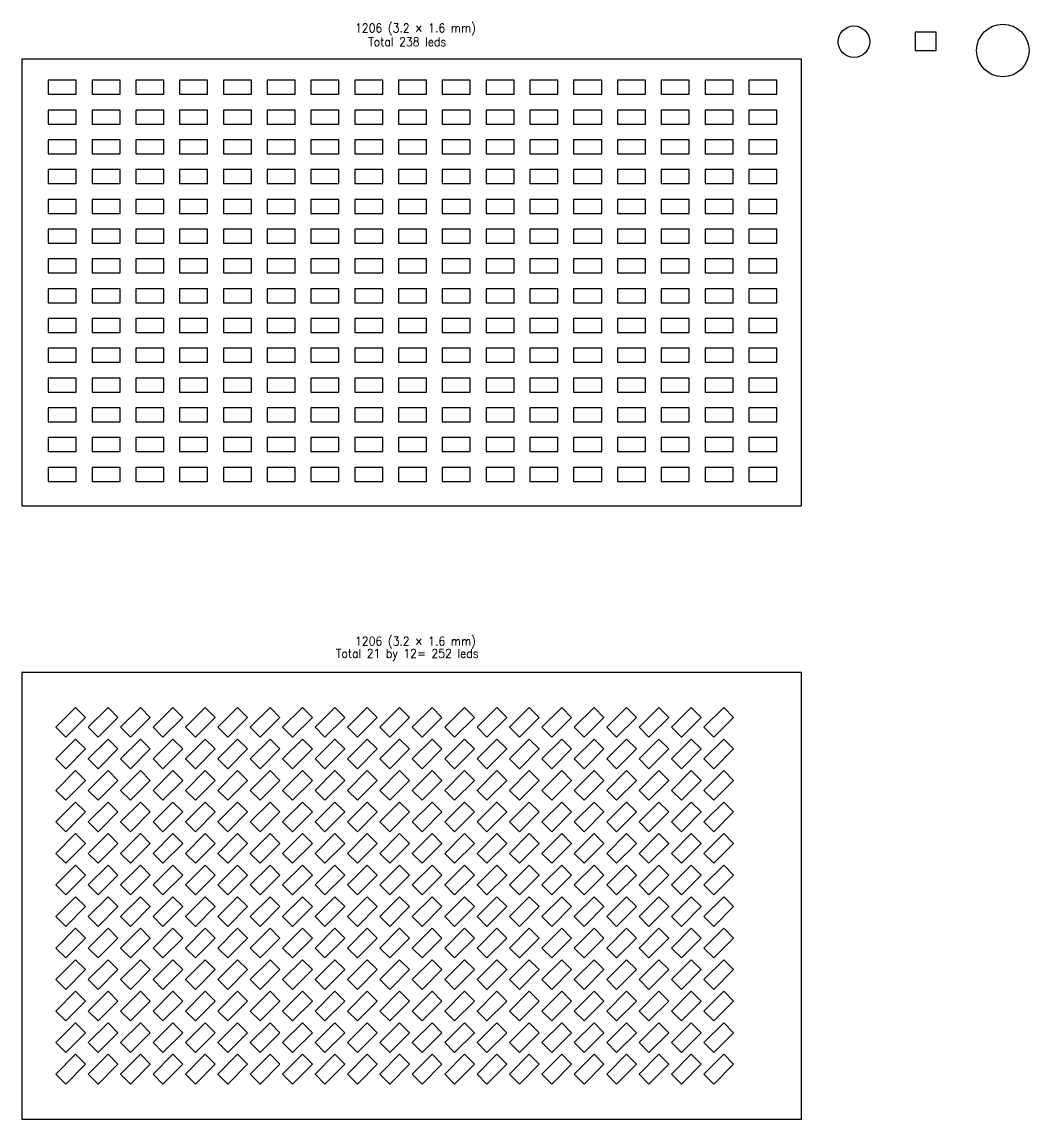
# Model space of a CAD drawing. Extents: x 0 to 315, y -70 to 144.
# Drawn here: x 200 to 315, y -70 to 55.3 of the extents above; entities that cross this region are included whole.
import ezdxf
from ezdxf.enums import TextEntityAlignment as Align

# ---------------------------------------------------------------- set-up
doc = ezdxf.new("R2010")
doc.units = 0
doc.layers.get('0').update_dxf_attribs({"linetype": 'CONTINUOUS', "lineweight": 25})
doc.styles.get("Standard").update_dxf_attribs({"font": 'standard'})

msp = doc.modelspace()

# ---------------------------------------------------------------- linework, layer by layer
for points in [[(302, 52), (304.4, 52), (304.4, 54.1), (302, 54.1)], [(200, 0), (289, 0), (289, 51), (200, 51)], [(203, 47), (206.2, 47), (206.2, 48.6), (203, 48.6)], [(208, 47), (211.2, 47), (211.2, 48.6), (208, 48.6)], [(213, 47), (216.2, 47), (216.2, 48.6), (213, 48.6)], [(218, 47), (221.2, 47), (221.2, 48.6), (218, 48.6)], [(223, 47), (226.2, 47), (226.2, 48.6), (223, 48.6)], [(228, 47), (231.2, 47), (231.2, 48.6), (228, 48.6)], [(233, 47), (236.2, 47), (236.2, 48.6), (233, 48.6)], [(238, 47), (241.2, 47), (241.2, 48.6), (238, 48.6)], [(243, 47), (246.2, 47), (246.2, 48.6), (243, 48.6)], [(248, 47), (251.2, 47), (251.2, 48.6), (248, 48.6)], [(253, 47), (256.2, 47), (256.2, 48.6), (253, 48.6)], [(258, 47), (261.2, 47), (261.2, 48.6), (258, 48.6)], [(263, 47), (266.2, 47), (266.2, 48.6), (263, 48.6)], [(268, 47), (271.2, 47), (271.2, 48.6), (268, 48.6)], [(273, 47), (276.2, 47), (276.2, 48.6), (273, 48.6)], [(278, 47), (281.2, 47), (281.2, 48.6), (278, 48.6)], [(283, 47), (286.2, 47), (286.2, 48.6), (283, 48.6)], [(203, 43.6), (206.2, 43.6), (206.2, 45.2), (203, 45.2)], [(208, 43.6), (211.2, 43.6), (211.2, 45.2), (208, 45.2)], [(213, 43.6), (216.2, 43.6), (216.2, 45.2), (213, 45.2)], [(218, 43.6), (221.2, 43.6), (221.2, 45.2), (218, 45.2)], [(223, 43.6), (226.2, 43.6), (226.2, 45.2), (223, 45.2)], [(228, 43.6), (231.2, 43.6), (231.2, 45.2), (228, 45.2)], [(233, 43.6), (236.2, 43.6), (236.2, 45.2), (233, 45.2)], [(238, 43.6), (241.2, 43.6), (241.2, 45.2), (238, 45.2)], [(243, 43.6), (246.2, 43.6), (246.2, 45.2), (243, 45.2)], [(248, 43.6), (251.2, 43.6), (251.2, 45.2), (248, 45.2)], [(253, 43.6), (256.2, 43.6), (256.2, 45.2), (253, 45.2)], [(258, 43.6), (261.2, 43.6), (261.2, 45.2), (258, 45.2)], [(263, 43.6), (266.2, 43.6), (266.2, 45.2), (263, 45.2)], [(268, 43.6), (271.2, 43.6), (271.2, 45.2), (268, 45.2)], [(273, 43.6), (276.2, 43.6), (276.2, 45.2), (273, 45.2)], [(278, 43.6), (281.2, 43.6), (281.2, 45.2), (278, 45.2)], [(283, 43.6), (286.2, 43.6), (286.2, 45.2), (283, 45.2)], [(203, 40.2), (206.2, 40.2), (206.2, 41.8), (203, 41.8)], [(208, 40.2), (211.2, 40.2), (211.2, 41.8), (208, 41.8)], [(213, 40.2), (216.2, 40.2), (216.2, 41.8), (213, 41.8)], [(218, 40.2), (221.2, 40.2), (221.2, 41.8), (218, 41.8)], [(223, 40.2), (226.2, 40.2), (226.2, 41.8), (223, 41.8)], [(228, 40.2), (231.2, 40.2), (231.2, 41.8), (228, 41.8)], [(233, 40.2), (236.2, 40.2), (236.2, 41.8), (233, 41.8)], [(238, 40.2), (241.2, 40.2), (241.2, 41.8), (238, 41.8)], [(243, 40.2), (246.2, 40.2), (246.2, 41.8), (243, 41.8)], [(248, 40.2), (251.2, 40.2), (251.2, 41.8), (248, 41.8)], [(253, 40.2), (256.2, 40.2), (256.2, 41.8), (253, 41.8)], [(258, 40.2), (261.2, 40.2), (261.2, 41.8), (258, 41.8)], [(263, 40.2), (266.2, 40.2), (266.2, 41.8), (263, 41.8)], [(268, 40.2), (271.2, 40.2), (271.2, 41.8), (268, 41.8)], [(273, 40.2), (276.2, 40.2), (276.2, 41.8), (273, 41.8)], [(278, 40.2), (281.2, 40.2), (281.2, 41.8), (278, 41.8)], [(283, 40.2), (286.2, 40.2), (286.2, 41.8), (283, 41.8)], [(203, 36.8), (206.2, 36.8), (206.2, 38.4), (203, 38.4)], [(208, 36.8), (211.2, 36.8), (211.2, 38.4), (208, 38.4)], [(213, 36.8), (216.2, 36.8), (216.2, 38.4), (213, 38.4)], [(218, 36.8), (221.2, 36.8), (221.2, 38.4), (218, 38.4)], [(223, 36.8), (226.2, 36.8), (226.2, 38.4), (223, 38.4)], [(228, 36.8), (231.2, 36.8), (231.2, 38.4), (228, 38.4)], [(233, 36.8), (236.2, 36.8), (236.2, 38.4), (233, 38.4)], [(238, 36.8), (241.2, 36.8), (241.2, 38.4), (238, 38.4)], [(243, 36.8), (246.2, 36.8), (246.2, 38.4), (243, 38.4)], [(248, 36.8), (251.2, 36.8), (251.2, 38.4), (248, 38.4)], [(253, 36.8), (256.2, 36.8), (256.2, 38.4), (253, 38.4)], [(258, 36.8), (261.2, 36.8), (261.2, 38.4), (258, 38.4)], [(263, 36.8), (266.2, 36.8), (266.2, 38.4), (263, 38.4)], [(268, 36.8), (271.2, 36.8), (271.2, 38.4), (268, 38.4)], [(273, 36.8), (276.2, 36.8), (276.2, 38.4), (273, 38.4)], [(278, 36.8), (281.2, 36.8), (281.2, 38.4), (278, 38.4)], [(283, 36.8), (286.2, 36.8), (286.2, 38.4), (283, 38.4)], [(203, 33.4), (206.2, 33.4), (206.2, 35), (203, 35)], [(208, 33.4), (211.2, 33.4), (211.2, 35), (208, 35)], [(213, 33.4), (216.2, 33.4), (216.2, 35), (213, 35)], [(218, 33.4), (221.2, 33.4), (221.2, 35), (218, 35)], [(223, 33.4), (226.2, 33.4), (226.2, 35), (223, 35)], [(228, 33.4), (231.2, 33.4), (231.2, 35), (228, 35)], [(233, 33.4), (236.2, 33.4), (236.2, 35), (233, 35)], [(238, 33.4), (241.2, 33.4), (241.2, 35), (238, 35)], [(243, 33.4), (246.2, 33.4), (246.2, 35), (243, 35)], [(248, 33.4), (251.2, 33.4), (251.2, 35), (248, 35)], [(253, 33.4), (256.2, 33.4), (256.2, 35), (253, 35)], [(258, 33.4), (261.2, 33.4), (261.2, 35), (258, 35)], [(263, 33.4), (266.2, 33.4), (266.2, 35), (263, 35)], [(268, 33.4), (271.2, 33.4), (271.2, 35), (268, 35)], [(273, 33.4), (276.2, 33.4), (276.2, 35), (273, 35)], [(278, 33.4), (281.2, 33.4), (281.2, 35), (278, 35)], [(283, 33.4), (286.2, 33.4), (286.2, 35), (283, 35)], [(203, 30), (206.2, 30), (206.2, 31.6), (203, 31.6)], [(208, 30), (211.2, 30), (211.2, 31.6), (208, 31.6)], [(213, 30), (216.2, 30), (216.2, 31.6), (213, 31.6)], [(218, 30), (221.2, 30), (221.2, 31.6), (218, 31.6)], [(223, 30), (226.2, 30), (226.2, 31.6), (223, 31.6)], [(228, 30), (231.2, 30), (231.2, 31.6), (228, 31.6)], [(233, 30), (236.2, 30), (236.2, 31.6), (233, 31.6)], [(238, 30), (241.2, 30), (241.2, 31.6), (238, 31.6)], [(243, 30), (246.2, 30), (246.2, 31.6), (243, 31.6)], [(248, 30), (251.2, 30), (251.2, 31.6), (248, 31.6)], [(253, 30), (256.2, 30), (256.2, 31.6), (253, 31.6)], [(258, 30), (261.2, 30), (261.2, 31.6), (258, 31.6)], [(263, 30), (266.2, 30), (266.2, 31.6), (263, 31.6)], [(268, 30), (271.2, 30), (271.2, 31.6), (268, 31.6)], [(273, 30), (276.2, 30), (276.2, 31.6), (273, 31.6)], [(278, 30), (281.2, 30), (281.2, 31.6), (278, 31.6)], [(283, 30), (286.2, 30), (286.2, 31.6), (283, 31.6)], [(203, 26.6), (206.2, 26.6), (206.2, 28.2), (203, 28.2)], [(208, 26.6), (211.2, 26.6), (211.2, 28.2), (208, 28.2)], [(213, 26.6), (216.2, 26.6), (216.2, 28.2), (213, 28.2)], [(218, 26.6), (221.2, 26.6), (221.2, 28.2), (218, 28.2)], [(223, 26.6), (226.2, 26.6), (226.2, 28.2), (223, 28.2)], [(228, 26.6), (231.2, 26.6), (231.2, 28.2), (228, 28.2)], [(233, 26.6), (236.2, 26.6), (236.2, 28.2), (233, 28.2)], [(238, 26.6), (241.2, 26.6), (241.2, 28.2), (238, 28.2)], [(243, 26.6), (246.2, 26.6), (246.2, 28.2), (243, 28.2)], [(248, 26.6), (251.2, 26.6), (251.2, 28.2), (248, 28.2)], [(253, 26.6), (256.2, 26.6), (256.2, 28.2), (253, 28.2)], [(258, 26.6), (261.2, 26.6), (261.2, 28.2), (258, 28.2)], [(263, 26.6), (266.2, 26.6), (266.2, 28.2), (263, 28.2)], [(268, 26.6), (271.2, 26.6), (271.2, 28.2), (268, 28.2)], [(273, 26.6), (276.2, 26.6), (276.2, 28.2), (273, 28.2)], [(278, 26.6), (281.2, 26.6), (281.2, 28.2), (278, 28.2)], [(283, 26.6), (286.2, 26.6), (286.2, 28.2), (283, 28.2)], [(203, 23.2), (206.2, 23.2), (206.2, 24.8), (203, 24.8)], [(208, 23.2), (211.2, 23.2), (211.2, 24.8), (208, 24.8)], [(213, 23.2), (216.2, 23.2), (216.2, 24.8), (213, 24.8)], [(218, 23.2), (221.2, 23.2), (221.2, 24.8), (218, 24.8)], [(223, 23.2), (226.2, 23.2), (226.2, 24.8), (223, 24.8)], [(228, 23.2), (231.2, 23.2), (231.2, 24.8), (228, 24.8)], [(233, 23.2), (236.2, 23.2), (236.2, 24.8), (233, 24.8)], [(238, 23.2), (241.2, 23.2), (241.2, 24.8), (238, 24.8)], [(243, 23.2), (246.2, 23.2), (246.2, 24.8), (243, 24.8)], [(248, 23.2), (251.2, 23.2), (251.2, 24.8), (248, 24.8)], [(253, 23.2), (256.2, 23.2), (256.2, 24.8), (253, 24.8)], [(258, 23.2), (261.2, 23.2), (261.2, 24.8), (258, 24.8)], [(263, 23.2), (266.2, 23.2), (266.2, 24.8), (263, 24.8)], [(268, 23.2), (271.2, 23.2), (271.2, 24.8), (268, 24.8)], [(273, 23.2), (276.2, 23.2), (276.2, 24.8), (273, 24.8)], [(278, 23.2), (281.2, 23.2), (281.2, 24.8), (278, 24.8)], [(283, 23.2), (286.2, 23.2), (286.2, 24.8), (283, 24.8)], [(203, 19.8), (206.2, 19.8), (206.2, 21.4), (203, 21.4)], [(208, 19.8), (211.2, 19.8), (211.2, 21.4), (208, 21.4)], [(213, 19.8), (216.2, 19.8), (216.2, 21.4), (213, 21.4)], [(218, 19.8), (221.2, 19.8), (221.2, 21.4), (218, 21.4)], [(223, 19.8), (226.2, 19.8), (226.2, 21.4), (223, 21.4)], [(228, 19.8), (231.2, 19.8), (231.2, 21.4), (228, 21.4)], [(233, 19.8), (236.2, 19.8), (236.2, 21.4), (233, 21.4)], [(238, 19.8), (241.2, 19.8), (241.2, 21.4), (238, 21.4)], [(243, 19.8), (246.2, 19.8), (246.2, 21.4), (243, 21.4)], [(248, 19.8), (251.2, 19.8), (251.2, 21.4), (248, 21.4)], [(253, 19.8), (256.2, 19.8), (256.2, 21.4), (253, 21.4)], [(258, 19.8), (261.2, 19.8), (261.2, 21.4), (258, 21.4)], [(263, 19.8), (266.2, 19.8), (266.2, 21.4), (263, 21.4)], [(268, 19.8), (271.2, 19.8), (271.2, 21.4), (268, 21.4)], [(273, 19.8), (276.2, 19.8), (276.2, 21.4), (273, 21.4)], [(278, 19.8), (281.2, 19.8), (281.2, 21.4), (278, 21.4)], [(283, 19.8), (286.2, 19.8), (286.2, 21.4), (283, 21.4)], [(203, 16.4), (206.2, 16.4), (206.2, 18), (203, 18)], [(208, 16.4), (211.2, 16.4), (211.2, 18), (208, 18)], [(213, 16.4), (216.2, 16.4), (216.2, 18), (213, 18)], [(218, 16.4), (221.2, 16.4), (221.2, 18), (218, 18)], [(223, 16.4), (226.2, 16.4), (226.2, 18), (223, 18)], [(228, 16.4), (231.2, 16.4), (231.2, 18), (228, 18)], [(233, 16.4), (236.2, 16.4), (236.2, 18), (233, 18)], [(238, 16.4), (241.2, 16.4), (241.2, 18), (238, 18)], [(243, 16.4), (246.2, 16.4), (246.2, 18), (243, 18)], [(248, 16.4), (251.2, 16.4), (251.2, 18), (248, 18)], [(253, 16.4), (256.2, 16.4), (256.2, 18), (253, 18)], [(258, 16.4), (261.2, 16.4), (261.2, 18), (258, 18)], [(263, 16.4), (266.2, 16.4), (266.2, 18), (263, 18)], [(268, 16.4), (271.2, 16.4), (271.2, 18), (268, 18)], [(273, 16.4), (276.2, 16.4), (276.2, 18), (273, 18)], [(278, 16.4), (281.2, 16.4), (281.2, 18), (278, 18)], [(283, 16.4), (286.2, 16.4), (286.2, 18), (283, 18)], [(203, 13), (206.2, 13), (206.2, 14.6), (203, 14.6)], [(208, 13), (211.2, 13), (211.2, 14.6), (208, 14.6)], [(213, 13), (216.2, 13), (216.2, 14.6), (213, 14.6)], [(218, 13), (221.2, 13), (221.2, 14.6), (218, 14.6)], [(223, 13), (226.2, 13), (226.2, 14.6), (223, 14.6)], [(228, 13), (231.2, 13), (231.2, 14.6), (228, 14.6)], [(233, 13), (236.2, 13), (236.2, 14.6), (233, 14.6)], [(238, 13), (241.2, 13), (241.2, 14.6), (238, 14.6)], [(243, 13), (246.2, 13), (246.2, 14.6), (243, 14.6)], [(248, 13), (251.2, 13), (251.2, 14.6), (248, 14.6)], [(253, 13), (256.2, 13), (256.2, 14.6), (253, 14.6)], [(258, 13), (261.2, 13), (261.2, 14.6), (258, 14.6)], [(263, 13), (266.2, 13), (266.2, 14.6), (263, 14.6)], [(268, 13), (271.2, 13), (271.2, 14.6), (268, 14.6)], [(273, 13), (276.2, 13), (276.2, 14.6), (273, 14.6)], [(278, 13), (281.2, 13), (281.2, 14.6), (278, 14.6)], [(283, 13), (286.2, 13), (286.2, 14.6), (283, 14.6)], [(203, 9.6), (206.2, 9.6), (206.2, 11.2), (203, 11.2)], [(208, 9.6), (211.2, 9.6), (211.2, 11.2), (208, 11.2)], [(213, 9.6), (216.2, 9.6), (216.2, 11.2), (213, 11.2)], [(218, 9.6), (221.2, 9.6), (221.2, 11.2), (218, 11.2)], [(223, 9.6), (226.2, 9.6), (226.2, 11.2), (223, 11.2)], [(228, 9.6), (231.2, 9.6), (231.2, 11.2), (228, 11.2)], [(233, 9.6), (236.2, 9.6), (236.2, 11.2), (233, 11.2)], [(238, 9.6), (241.2, 9.6), (241.2, 11.2), (238, 11.2)], [(243, 9.6), (246.2, 9.6), (246.2, 11.2), (243, 11.2)], [(248, 9.6), (251.2, 9.6), (251.2, 11.2), (248, 11.2)], [(253, 9.6), (256.2, 9.6), (256.2, 11.2), (253, 11.2)], [(258, 9.6), (261.2, 9.6), (261.2, 11.2), (258, 11.2)], [(263, 9.6), (266.2, 9.6), (266.2, 11.2), (263, 11.2)], [(268, 9.6), (271.2, 9.6), (271.2, 11.2), (268, 11.2)], [(273, 9.6), (276.2, 9.6), (276.2, 11.2), (273, 11.2)], [(278, 9.6), (281.2, 9.6), (281.2, 11.2), (278, 11.2)], [(283, 9.6), (286.2, 9.6), (286.2, 11.2), (283, 11.2)], [(203, 6.2), (206.2, 6.2), (206.2, 7.8), (203, 7.8)], [(208, 6.2), (211.2, 6.2), (211.2, 7.8), (208, 7.8)], [(213, 6.2), (216.2, 6.2), (216.2, 7.8), (213, 7.8)], [(218, 6.2), (221.2, 6.2), (221.2, 7.8), (218, 7.8)], [(223, 6.2), (226.2, 6.2), (226.2, 7.8), (223, 7.8)], [(228, 6.2), (231.2, 6.2), (231.2, 7.8), (228, 7.8)], [(233, 6.2), (236.2, 6.2), (236.2, 7.8), (233, 7.8)], [(238, 6.2), (241.2, 6.2), (241.2, 7.8), (238, 7.8)], [(243, 6.2), (246.2, 6.2), (246.2, 7.8), (243, 7.8)], [(248, 6.2), (251.2, 6.2), (251.2, 7.8), (248, 7.8)], [(253, 6.2), (256.2, 6.2), (256.2, 7.8), (253, 7.8)], [(258, 6.2), (261.2, 6.2), (261.2, 7.8), (258, 7.8)], [(263, 6.2), (266.2, 6.2), (266.2, 7.8), (263, 7.8)], [(268, 6.2), (271.2, 6.2), (271.2, 7.8), (268, 7.8)], [(273, 6.2), (276.2, 6.2), (276.2, 7.8), (273, 7.8)], [(278, 6.2), (281.2, 6.2), (281.2, 7.8), (278, 7.8)], [(283, 6.2), (286.2, 6.2), (286.2, 7.8), (283, 7.8)], [(203, 2.8), (206.2, 2.8), (206.2, 4.4), (203, 4.4)], [(208, 2.8), (211.2, 2.8), (211.2, 4.4), (208, 4.4)], [(213, 2.8), (216.2, 2.8), (216.2, 4.4), (213, 4.4)], [(218, 2.8), (221.2, 2.8), (221.2, 4.4), (218, 4.4)], [(223, 2.8), (226.2, 2.8), (226.2, 4.4), (223, 4.4)], [(228, 2.8), (231.2, 2.8), (231.2, 4.4), (228, 4.4)], [(233, 2.8), (236.2, 2.8), (236.2, 4.4), (233, 4.4)], [(238, 2.8), (241.2, 2.8), (241.2, 4.4), (238, 4.4)], [(243, 2.8), (246.2, 2.8), (246.2, 4.4), (243, 4.4)], [(248, 2.8), (251.2, 2.8), (251.2, 4.4), (248, 4.4)], [(253, 2.8), (256.2, 2.8), (256.2, 4.4), (253, 4.4)], [(258, 2.8), (261.2, 2.8), (261.2, 4.4), (258, 4.4)], [(263, 2.8), (266.2, 2.8), (266.2, 4.4), (263, 4.4)], [(268, 2.8), (271.2, 2.8), (271.2, 4.4), (268, 4.4)], [(273, 2.8), (276.2, 2.8), (276.2, 4.4), (273, 4.4)], [(278, 2.8), (281.2, 2.8), (281.2, 4.4), (278, 4.4)], [(283, 2.8), (286.2, 2.8), (286.2, 4.4), (283, 4.4)], [(200, -70), (289, -70), (289, -19), (200, -19)], [(205, -26.4), (207.26, -24.14), (206.13, -23.01), (203.87, -25.27)], [(208.7, -26.4), (210.96, -24.14), (209.83, -23.01), (207.57, -25.27)], [(212.4, -26.4), (214.66, -24.14), (213.53, -23.01), (211.27, -25.27)], [(216.1, -26.4), (218.36, -24.14), (217.23, -23.01), (214.97, -25.27)], [(219.8, -26.4), (222.06, -24.14), (220.93, -23.01), (218.67, -25.27)], [(223.5, -26.4), (225.76, -24.14), (224.63, -23.01), (222.37, -25.27)], [(227.2, -26.4), (229.46, -24.14), (228.33, -23.01), (226.07, -25.27)], [(230.9, -26.4), (233.16, -24.14), (232.03, -23.01), (229.77, -25.27)], [(234.6, -26.4), (236.86, -24.14), (235.73, -23.01), (233.47, -25.27)], [(238.3, -26.4), (240.56, -24.14), (239.43, -23.01), (237.17, -25.27)], [(242, -26.4), (244.26, -24.14), (243.13, -23.01), (240.87, -25.27)], [(245.7, -26.4), (247.96, -24.14), (246.83, -23.01), (244.57, -25.27)], [(249.4, -26.4), (251.66, -24.14), (250.53, -23.01), (248.27, -25.27)], [(253.1, -26.4), (255.36, -24.14), (254.23, -23.01), (251.97, -25.27)], [(256.8, -26.4), (259.06, -24.14), (257.93, -23.01), (255.67, -25.27)], [(260.5, -26.4), (262.76, -24.14), (261.63, -23.01), (259.37, -25.27)], [(264.2, -26.4), (266.46, -24.14), (265.33, -23.01), (263.07, -25.27)], [(267.9, -26.4), (270.16, -24.14), (269.03, -23.01), (266.77, -25.27)], [(271.6, -26.4), (273.86, -24.14), (272.73, -23.01), (270.47, -25.27)], [(275.3, -26.4), (277.56, -24.14), (276.43, -23.01), (274.17, -25.27)], [(279, -26.4), (281.26, -24.14), (280.13, -23.01), (277.87, -25.27)], [(205, -30), (207.26, -27.74), (206.13, -26.61), (203.87, -28.87)], [(208.7, -30), (210.96, -27.74), (209.83, -26.61), (207.57, -28.87)], [(212.4, -30), (214.66, -27.74), (213.53, -26.61), (211.27, -28.87)], [(216.1, -30), (218.36, -27.74), (217.23, -26.61), (214.97, -28.87)], [(219.8, -30), (222.06, -27.74), (220.93, -26.61), (218.67, -28.87)], [(223.5, -30), (225.76, -27.74), (224.63, -26.61), (222.37, -28.87)], [(227.2, -30), (229.46, -27.74), (228.33, -26.61), (226.07, -28.87)], [(230.9, -30), (233.16, -27.74), (232.03, -26.61), (229.77, -28.87)], [(234.6, -30), (236.86, -27.74), (235.73, -26.61), (233.47, -28.87)], [(238.3, -30), (240.56, -27.74), (239.43, -26.61), (237.17, -28.87)], [(242, -30), (244.26, -27.74), (243.13, -26.61), (240.87, -28.87)], [(245.7, -30), (247.96, -27.74), (246.83, -26.61), (244.57, -28.87)], [(249.4, -30), (251.66, -27.74), (250.53, -26.61), (248.27, -28.87)], [(253.1, -30), (255.36, -27.74), (254.23, -26.61), (251.97, -28.87)], [(256.8, -30), (259.06, -27.74), (257.93, -26.61), (255.67, -28.87)], [(260.5, -30), (262.76, -27.74), (261.63, -26.61), (259.37, -28.87)], [(264.2, -30), (266.46, -27.74), (265.33, -26.61), (263.07, -28.87)], [(267.9, -30), (270.16, -27.74), (269.03, -26.61), (266.77, -28.87)], [(271.6, -30), (273.86, -27.74), (272.73, -26.61), (270.47, -28.87)], [(275.3, -30), (277.56, -27.74), (276.43, -26.61), (274.17, -28.87)], [(279, -30), (281.26, -27.74), (280.13, -26.61), (277.87, -28.87)], [(205, -33.6), (207.26, -31.34), (206.13, -30.21), (203.87, -32.47)], [(208.7, -33.6), (210.96, -31.34), (209.83, -30.21), (207.57, -32.47)], [(212.4, -33.6), (214.66, -31.34), (213.53, -30.21), (211.27, -32.47)], [(216.1, -33.6), (218.36, -31.34), (217.23, -30.21), (214.97, -32.47)], [(219.8, -33.6), (222.06, -31.34), (220.93, -30.21), (218.67, -32.47)], [(223.5, -33.6), (225.76, -31.34), (224.63, -30.21), (222.37, -32.47)], [(227.2, -33.6), (229.46, -31.34), (228.33, -30.21), (226.07, -32.47)], [(230.9, -33.6), (233.16, -31.34), (232.03, -30.21), (229.77, -32.47)], [(234.6, -33.6), (236.86, -31.34), (235.73, -30.21), (233.47, -32.47)], [(238.3, -33.6), (240.56, -31.34), (239.43, -30.21), (237.17, -32.47)], [(242, -33.6), (244.26, -31.34), (243.13, -30.21), (240.87, -32.47)], [(245.7, -33.6), (247.96, -31.34), (246.83, -30.21), (244.57, -32.47)], [(249.4, -33.6), (251.66, -31.34), (250.53, -30.21), (248.27, -32.47)], [(253.1, -33.6), (255.36, -31.34), (254.23, -30.21), (251.97, -32.47)], [(256.8, -33.6), (259.06, -31.34), (257.93, -30.21), (255.67, -32.47)], [(260.5, -33.6), (262.76, -31.34), (261.63, -30.21), (259.37, -32.47)], [(264.2, -33.6), (266.46, -31.34), (265.33, -30.21), (263.07, -32.47)], [(267.9, -33.6), (270.16, -31.34), (269.03, -30.21), (266.77, -32.47)], [(271.6, -33.6), (273.86, -31.34), (272.73, -30.21), (270.47, -32.47)], [(275.3, -33.6), (277.56, -31.34), (276.43, -30.21), (274.17, -32.47)], [(279, -33.6), (281.26, -31.34), (280.13, -30.21), (277.87, -32.47)], [(205, -37.2), (207.26, -34.94), (206.13, -33.81), (203.87, -36.07)], [(208.7, -37.2), (210.96, -34.94), (209.83, -33.81), (207.57, -36.07)], [(212.4, -37.2), (214.66, -34.94), (213.53, -33.81), (211.27, -36.07)], [(216.1, -37.2), (218.36, -34.94), (217.23, -33.81), (214.97, -36.07)], [(219.8, -37.2), (222.06, -34.94), (220.93, -33.81), (218.67, -36.07)], [(223.5, -37.2), (225.76, -34.94), (224.63, -33.81), (222.37, -36.07)], [(227.2, -37.2), (229.46, -34.94), (228.33, -33.81), (226.07, -36.07)], [(230.9, -37.2), (233.16, -34.94), (232.03, -33.81), (229.77, -36.07)], [(234.6, -37.2), (236.86, -34.94), (235.73, -33.81), (233.47, -36.07)], [(238.3, -37.2), (240.56, -34.94), (239.43, -33.81), (237.17, -36.07)], [(242, -37.2), (244.26, -34.94), (243.13, -33.81), (240.87, -36.07)], [(245.7, -37.2), (247.96, -34.94), (246.83, -33.81), (244.57, -36.07)], [(249.4, -37.2), (251.66, -34.94), (250.53, -33.81), (248.27, -36.07)], [(253.1, -37.2), (255.36, -34.94), (254.23, -33.81), (251.97, -36.07)], [(256.8, -37.2), (259.06, -34.94), (257.93, -33.81), (255.67, -36.07)], [(260.5, -37.2), (262.76, -34.94), (261.63, -33.81), (259.37, -36.07)], [(264.2, -37.2), (266.46, -34.94), (265.33, -33.81), (263.07, -36.07)], [(267.9, -37.2), (270.16, -34.94), (269.03, -33.81), (266.77, -36.07)], [(271.6, -37.2), (273.86, -34.94), (272.73, -33.81), (270.47, -36.07)], [(275.3, -37.2), (277.56, -34.94), (276.43, -33.81), (274.17, -36.07)], [(279, -37.2), (281.26, -34.94), (280.13, -33.81), (277.87, -36.07)], [(205, -40.8), (207.26, -38.54), (206.13, -37.41), (203.87, -39.67)], [(208.7, -40.8), (210.96, -38.54), (209.83, -37.41), (207.57, -39.67)], [(212.4, -40.8), (214.66, -38.54), (213.53, -37.41), (211.27, -39.67)], [(216.1, -40.8), (218.36, -38.54), (217.23, -37.41), (214.97, -39.67)], [(219.8, -40.8), (222.06, -38.54), (220.93, -37.41), (218.67, -39.67)], [(223.5, -40.8), (225.76, -38.54), (224.63, -37.41), (222.37, -39.67)], [(227.2, -40.8), (229.46, -38.54), (228.33, -37.41), (226.07, -39.67)], [(230.9, -40.8), (233.16, -38.54), (232.03, -37.41), (229.77, -39.67)], [(234.6, -40.8), (236.86, -38.54), (235.73, -37.41), (233.47, -39.67)], [(238.3, -40.8), (240.56, -38.54), (239.43, -37.41), (237.17, -39.67)], [(242, -40.8), (244.26, -38.54), (243.13, -37.41), (240.87, -39.67)], [(245.7, -40.8), (247.96, -38.54), (246.83, -37.41), (244.57, -39.67)], [(249.4, -40.8), (251.66, -38.54), (250.53, -37.41), (248.27, -39.67)], [(253.1, -40.8), (255.36, -38.54), (254.23, -37.41), (251.97, -39.67)], [(256.8, -40.8), (259.06, -38.54), (257.93, -37.41), (255.67, -39.67)], [(260.5, -40.8), (262.76, -38.54), (261.63, -37.41), (259.37, -39.67)], [(264.2, -40.8), (266.46, -38.54), (265.33, -37.41), (263.07, -39.67)], [(267.9, -40.8), (270.16, -38.54), (269.03, -37.41), (266.77, -39.67)], [(271.6, -40.8), (273.86, -38.54), (272.73, -37.41), (270.47, -39.67)], [(275.3, -40.8), (277.56, -38.54), (276.43, -37.41), (274.17, -39.67)], [(279, -40.8), (281.26, -38.54), (280.13, -37.41), (277.87, -39.67)], [(205, -44.4), (207.26, -42.14), (206.13, -41.01), (203.87, -43.27)], [(208.7, -44.4), (210.96, -42.14), (209.83, -41.01), (207.57, -43.27)], [(212.4, -44.4), (214.66, -42.14), (213.53, -41.01), (211.27, -43.27)], [(216.1, -44.4), (218.36, -42.14), (217.23, -41.01), (214.97, -43.27)], [(219.8, -44.4), (222.06, -42.14), (220.93, -41.01), (218.67, -43.27)], [(223.5, -44.4), (225.76, -42.14), (224.63, -41.01), (222.37, -43.27)], [(227.2, -44.4), (229.46, -42.14), (228.33, -41.01), (226.07, -43.27)], [(230.9, -44.4), (233.16, -42.14), (232.03, -41.01), (229.77, -43.27)], [(234.6, -44.4), (236.86, -42.14), (235.73, -41.01), (233.47, -43.27)], [(238.3, -44.4), (240.56, -42.14), (239.43, -41.01), (237.17, -43.27)], [(242, -44.4), (244.26, -42.14), (243.13, -41.01), (240.87, -43.27)], [(245.7, -44.4), (247.96, -42.14), (246.83, -41.01), (244.57, -43.27)], [(249.4, -44.4), (251.66, -42.14), (250.53, -41.01), (248.27, -43.27)], [(253.1, -44.4), (255.36, -42.14), (254.23, -41.01), (251.97, -43.27)], [(256.8, -44.4), (259.06, -42.14), (257.93, -41.01), (255.67, -43.27)], [(260.5, -44.4), (262.76, -42.14), (261.63, -41.01), (259.37, -43.27)], [(264.2, -44.4), (266.46, -42.14), (265.33, -41.01), (263.07, -43.27)], [(267.9, -44.4), (270.16, -42.14), (269.03, -41.01), (266.77, -43.27)], [(271.6, -44.4), (273.86, -42.14), (272.73, -41.01), (270.47, -43.27)], [(275.3, -44.4), (277.56, -42.14), (276.43, -41.01), (274.17, -43.27)], [(279, -44.4), (281.26, -42.14), (280.13, -41.01), (277.87, -43.27)], [(205, -48), (207.26, -45.74), (206.13, -44.61), (203.87, -46.87)], [(208.7, -48), (210.96, -45.74), (209.83, -44.61), (207.57, -46.87)], [(212.4, -48), (214.66, -45.74), (213.53, -44.61), (211.27, -46.87)], [(216.1, -48), (218.36, -45.74), (217.23, -44.61), (214.97, -46.87)], [(219.8, -48), (222.06, -45.74), (220.93, -44.61), (218.67, -46.87)], [(223.5, -48), (225.76, -45.74), (224.63, -44.61), (222.37, -46.87)], [(227.2, -48), (229.46, -45.74), (228.33, -44.61), (226.07, -46.87)], [(230.9, -48), (233.16, -45.74), (232.03, -44.61), (229.77, -46.87)], [(234.6, -48), (236.86, -45.74), (235.73, -44.61), (233.47, -46.87)], [(238.3, -48), (240.56, -45.74), (239.43, -44.61), (237.17, -46.87)], [(242, -48), (244.26, -45.74), (243.13, -44.61), (240.87, -46.87)], [(245.7, -48), (247.96, -45.74), (246.83, -44.61), (244.57, -46.87)], [(249.4, -48), (251.66, -45.74), (250.53, -44.61), (248.27, -46.87)], [(253.1, -48), (255.36, -45.74), (254.23, -44.61), (251.97, -46.87)], [(256.8, -48), (259.06, -45.74), (257.93, -44.61), (255.67, -46.87)], [(260.5, -48), (262.76, -45.74), (261.63, -44.61), (259.37, -46.87)], [(264.2, -48), (266.46, -45.74), (265.33, -44.61), (263.07, -46.87)], [(267.9, -48), (270.16, -45.74), (269.03, -44.61), (266.77, -46.87)], [(271.6, -48), (273.86, -45.74), (272.73, -44.61), (270.47, -46.87)], [(275.3, -48), (277.56, -45.74), (276.43, -44.61), (274.17, -46.87)], [(279, -48), (281.26, -45.74), (280.13, -44.61), (277.87, -46.87)], [(205, -51.6), (207.26, -49.34), (206.13, -48.21), (203.87, -50.47)], [(208.7, -51.6), (210.96, -49.34), (209.83, -48.21), (207.57, -50.47)], [(212.4, -51.6), (214.66, -49.34), (213.53, -48.21), (211.27, -50.47)], [(216.1, -51.6), (218.36, -49.34), (217.23, -48.21), (214.97, -50.47)], [(219.8, -51.6), (222.06, -49.34), (220.93, -48.21), (218.67, -50.47)], [(223.5, -51.6), (225.76, -49.34), (224.63, -48.21), (222.37, -50.47)], [(227.2, -51.6), (229.46, -49.34), (228.33, -48.21), (226.07, -50.47)], [(230.9, -51.6), (233.16, -49.34), (232.03, -48.21), (229.77, -50.47)], [(234.6, -51.6), (236.86, -49.34), (235.73, -48.21), (233.47, -50.47)], [(238.3, -51.6), (240.56, -49.34), (239.43, -48.21), (237.17, -50.47)], [(242, -51.6), (244.26, -49.34), (243.13, -48.21), (240.87, -50.47)], [(245.7, -51.6), (247.96, -49.34), (246.83, -48.21), (244.57, -50.47)], [(249.4, -51.6), (251.66, -49.34), (250.53, -48.21), (248.27, -50.47)], [(253.1, -51.6), (255.36, -49.34), (254.23, -48.21), (251.97, -50.47)], [(256.8, -51.6), (259.06, -49.34), (257.93, -48.21), (255.67, -50.47)], [(260.5, -51.6), (262.76, -49.34), (261.63, -48.21), (259.37, -50.47)], [(264.2, -51.6), (266.46, -49.34), (265.33, -48.21), (263.07, -50.47)], [(267.9, -51.6), (270.16, -49.34), (269.03, -48.21), (266.77, -50.47)], [(271.6, -51.6), (273.86, -49.34), (272.73, -48.21), (270.47, -50.47)], [(275.3, -51.6), (277.56, -49.34), (276.43, -48.21), (274.17, -50.47)], [(279, -51.6), (281.26, -49.34), (280.13, -48.21), (277.87, -50.47)], [(205, -55.2), (207.26, -52.94), (206.13, -51.81), (203.87, -54.07)], [(208.7, -55.2), (210.96, -52.94), (209.83, -51.81), (207.57, -54.07)], [(212.4, -55.2), (214.66, -52.94), (213.53, -51.81), (211.27, -54.07)], [(216.1, -55.2), (218.36, -52.94), (217.23, -51.81), (214.97, -54.07)], [(219.8, -55.2), (222.06, -52.94), (220.93, -51.81), (218.67, -54.07)], [(223.5, -55.2), (225.76, -52.94), (224.63, -51.81), (222.37, -54.07)], [(227.2, -55.2), (229.46, -52.94), (228.33, -51.81), (226.07, -54.07)], [(230.9, -55.2), (233.16, -52.94), (232.03, -51.81), (229.77, -54.07)], [(234.6, -55.2), (236.86, -52.94), (235.73, -51.81), (233.47, -54.07)], [(238.3, -55.2), (240.56, -52.94), (239.43, -51.81), (237.17, -54.07)], [(242, -55.2), (244.26, -52.94), (243.13, -51.81), (240.87, -54.07)], [(245.7, -55.2), (247.96, -52.94), (246.83, -51.81), (244.57, -54.07)], [(249.4, -55.2), (251.66, -52.94), (250.53, -51.81), (248.27, -54.07)], [(253.1, -55.2), (255.36, -52.94), (254.23, -51.81), (251.97, -54.07)], [(256.8, -55.2), (259.06, -52.94), (257.93, -51.81), (255.67, -54.07)], [(260.5, -55.2), (262.76, -52.94), (261.63, -51.81), (259.37, -54.07)], [(264.2, -55.2), (266.46, -52.94), (265.33, -51.81), (263.07, -54.07)], [(267.9, -55.2), (270.16, -52.94), (269.03, -51.81), (266.77, -54.07)], [(271.6, -55.2), (273.86, -52.94), (272.73, -51.81), (270.47, -54.07)], [(275.3, -55.2), (277.56, -52.94), (276.43, -51.81), (274.17, -54.07)], [(279, -55.2), (281.26, -52.94), (280.13, -51.81), (277.87, -54.07)], [(205, -58.8), (207.26, -56.54), (206.13, -55.41), (203.87, -57.67)], [(208.7, -58.8), (210.96, -56.54), (209.83, -55.41), (207.57, -57.67)], [(212.4, -58.8), (214.66, -56.54), (213.53, -55.41), (211.27, -57.67)], [(216.1, -58.8), (218.36, -56.54), (217.23, -55.41), (214.97, -57.67)], [(219.8, -58.8), (222.06, -56.54), (220.93, -55.41), (218.67, -57.67)], [(223.5, -58.8), (225.76, -56.54), (224.63, -55.41), (222.37, -57.67)], [(227.2, -58.8), (229.46, -56.54), (228.33, -55.41), (226.07, -57.67)], [(230.9, -58.8), (233.16, -56.54), (232.03, -55.41), (229.77, -57.67)], [(234.6, -58.8), (236.86, -56.54), (235.73, -55.41), (233.47, -57.67)], [(238.3, -58.8), (240.56, -56.54), (239.43, -55.41), (237.17, -57.67)], [(242, -58.8), (244.26, -56.54), (243.13, -55.41), (240.87, -57.67)], [(245.7, -58.8), (247.96, -56.54), (246.83, -55.41), (244.57, -57.67)], [(249.4, -58.8), (251.66, -56.54), (250.53, -55.41), (248.27, -57.67)], [(253.1, -58.8), (255.36, -56.54), (254.23, -55.41), (251.97, -57.67)], [(256.8, -58.8), (259.06, -56.54), (257.93, -55.41), (255.67, -57.67)], [(260.5, -58.8), (262.76, -56.54), (261.63, -55.41), (259.37, -57.67)], [(264.2, -58.8), (266.46, -56.54), (265.33, -55.41), (263.07, -57.67)], [(267.9, -58.8), (270.16, -56.54), (269.03, -55.41), (266.77, -57.67)], [(271.6, -58.8), (273.86, -56.54), (272.73, -55.41), (270.47, -57.67)], [(275.3, -58.8), (277.56, -56.54), (276.43, -55.41), (274.17, -57.67)], [(279, -58.8), (281.26, -56.54), (280.13, -55.41), (277.87, -57.67)], [(205, -62.4), (207.26, -60.14), (206.13, -59.01), (203.87, -61.27)], [(208.7, -62.4), (210.96, -60.14), (209.83, -59.01), (207.57, -61.27)], [(212.4, -62.4), (214.66, -60.14), (213.53, -59.01), (211.27, -61.27)], [(216.1, -62.4), (218.36, -60.14), (217.23, -59.01), (214.97, -61.27)], [(219.8, -62.4), (222.06, -60.14), (220.93, -59.01), (218.67, -61.27)], [(223.5, -62.4), (225.76, -60.14), (224.63, -59.01), (222.37, -61.27)], [(227.2, -62.4), (229.46, -60.14), (228.33, -59.01), (226.07, -61.27)], [(230.9, -62.4), (233.16, -60.14), (232.03, -59.01), (229.77, -61.27)], [(234.6, -62.4), (236.86, -60.14), (235.73, -59.01), (233.47, -61.27)], [(238.3, -62.4), (240.56, -60.14), (239.43, -59.01), (237.17, -61.27)], [(242, -62.4), (244.26, -60.14), (243.13, -59.01), (240.87, -61.27)], [(245.7, -62.4), (247.96, -60.14), (246.83, -59.01), (244.57, -61.27)], [(249.4, -62.4), (251.66, -60.14), (250.53, -59.01), (248.27, -61.27)], [(253.1, -62.4), (255.36, -60.14), (254.23, -59.01), (251.97, -61.27)], [(256.8, -62.4), (259.06, -60.14), (257.93, -59.01), (255.67, -61.27)], [(260.5, -62.4), (262.76, -60.14), (261.63, -59.01), (259.37, -61.27)], [(264.2, -62.4), (266.46, -60.14), (265.33, -59.01), (263.07, -61.27)], [(267.9, -62.4), (270.16, -60.14), (269.03, -59.01), (266.77, -61.27)], [(271.6, -62.4), (273.86, -60.14), (272.73, -59.01), (270.47, -61.27)], [(275.3, -62.4), (277.56, -60.14), (276.43, -59.01), (274.17, -61.27)], [(279, -62.4), (281.26, -60.14), (280.13, -59.01), (277.87, -61.27)], [(205, -66), (207.26, -63.74), (206.13, -62.61), (203.87, -64.87)], [(208.7, -66), (210.96, -63.74), (209.83, -62.61), (207.57, -64.87)], [(212.4, -66), (214.66, -63.74), (213.53, -62.61), (211.27, -64.87)], [(216.1, -66), (218.36, -63.74), (217.23, -62.61), (214.97, -64.87)], [(219.8, -66), (222.06, -63.74), (220.93, -62.61), (218.67, -64.87)], [(223.5, -66), (225.76, -63.74), (224.63, -62.61), (222.37, -64.87)], [(227.2, -66), (229.46, -63.74), (228.33, -62.61), (226.07, -64.87)], [(230.9, -66), (233.16, -63.74), (232.03, -62.61), (229.77, -64.87)], [(234.6, -66), (236.86, -63.74), (235.73, -62.61), (233.47, -64.87)], [(238.3, -66), (240.56, -63.74), (239.43, -62.61), (237.17, -64.87)], [(242, -66), (244.26, -63.74), (243.13, -62.61), (240.87, -64.87)], [(245.7, -66), (247.96, -63.74), (246.83, -62.61), (244.57, -64.87)], [(249.4, -66), (251.66, -63.74), (250.53, -62.61), (248.27, -64.87)], [(253.1, -66), (255.36, -63.74), (254.23, -62.61), (251.97, -64.87)], [(256.8, -66), (259.06, -63.74), (257.93, -62.61), (255.67, -64.87)], [(260.5, -66), (262.76, -63.74), (261.63, -62.61), (259.37, -64.87)], [(264.2, -66), (266.46, -63.74), (265.33, -62.61), (263.07, -64.87)], [(267.9, -66), (270.16, -63.74), (269.03, -62.61), (266.77, -64.87)], [(271.6, -66), (273.86, -63.74), (272.73, -62.61), (270.47, -64.87)], [(275.3, -66), (277.56, -63.74), (276.43, -62.61), (274.17, -64.87)], [(279, -66), (281.26, -63.74), (280.13, -62.61), (277.87, -64.87)]]:
    msp.add_lwpolyline(points, close=True)
for centre, radius in [((295, 53), 1.8), ((312, 52), 3)]:
    msp.add_circle(centre, radius)

# ---------------------------------------------------------------- texts
for s, p in [('1206 (3.2 × 1.6 mm)', (244.94, 54.5)), ('Total 238 leds', (244, 53)), ('1206 (3.2 × 1.6 mm)', (244.94, -15.5)), ('Total 21 by 12= 252 leds', (244, -17))]:
    msp.add_text(s, height=1).set_placement(p, align=Align.MIDDLE)

doc.saveas('drawing.dxf')
